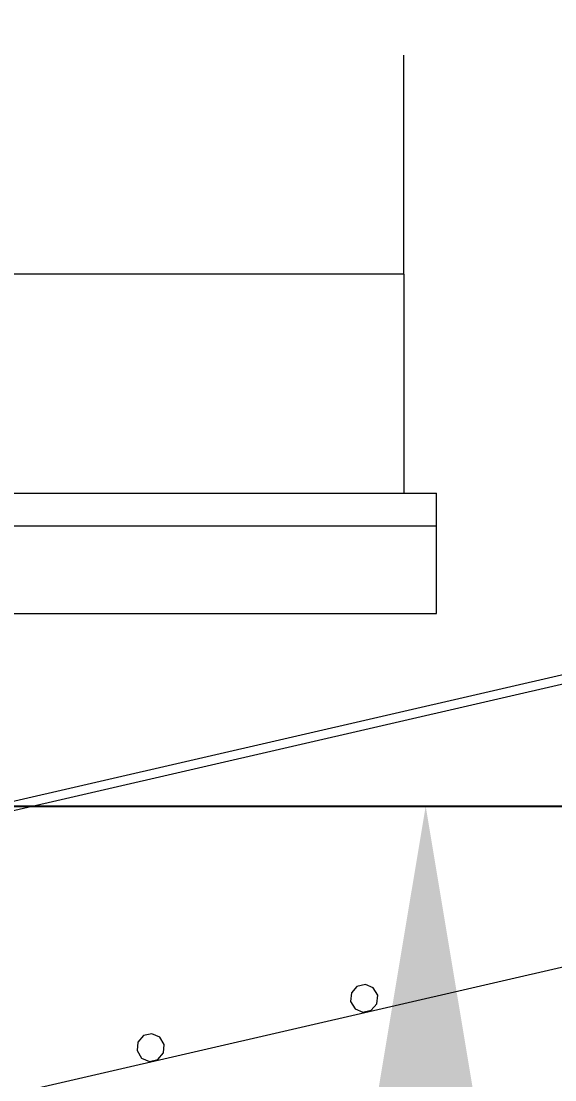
# Model space of a CAD drawing. Header units: millimetres. Extents: x -1970 to 59977, y -65068 to 6837.
# Drawn here: x 27843.6 to 28087.1, y 1057 to 1540.6 of the extents above; entities that cross this region are included whole.
import ezdxf

# ---------------------------------------------------------------- set-up
doc = ezdxf.new("R2010")
doc.units = ezdxf.units.MM
for name, color, linetype, lineweight in [('COTAS_P', 1, 'Continuous', 0), ('lateral_C03', 7, 'Continuous', 0), ('lateral_C05', 7, 'Continuous', 0)]:
    doc.layers.add(name, color=color, linetype=linetype, lineweight=lineweight)
doc.dimstyles.new('R19_100', dxfattribs={"dimtxt": 250, "dimasz": 150, "dimexe": 150, "dimexo": 80, "dimgap": 100, "dimtad": 1, "dimtih": 1, "dimtoh": 1, "dimdsep": 46, "dimcen": 0.09, "dimadec": 0, "dimazin": 0, "dimtfac": 1, "dimtdec": 4, "dimtofl": 0, "dimtmove": 0, "dimatfit": 3, "dimfxl": 1, "dimtolj": 1, "dimtzin": 0, "dimarcsym": 0})

# ---------------------------------------------------------------- blocks, each defined once
blk = doc.blocks.new('*D8')
at = {"layer": 'COTAS_P', "color": 0, "lineweight": -2, "transparency": 16777216}
for p, q in [((27708.19, 1182), (28178.19, 1182)), ((28028.19, 150), (28028.19, 1032)), ((27708.19, 0), (28178.19, 0))]:
    blk.add_line(p, q, dxfattribs=at)
at = {"layer": 'COTAS_P', "color": 0, "transparency": 16777216}
for points in [[(28003.19, 1032), (28053.19, 1032), (28028.19, 1182)], [(28003.19, 150), (28053.19, 150), (28028.19, 0)]]:
    blk.add_solid(points, dxfattribs=at)
at = {"layer": 'Defpoints', "color": 0, "transparency": 16777216}
for p in [(27628.19, 1182), (28028.19, 1182), (27628.19, 0)]:
    blk.add_point(p, dxfattribs=at)
blk = doc.blocks.new('*D9')
at = {"layer": 'COTAS_P', "color": 0, "lineweight": -2, "transparency": 16777216}
for p, q in [((38921.29, 3577.96), (38703.45, 4523.18)), ((27384.72, 1760.7), (38590.97, 4343.32)), ((27422.7, 927.96), (27204.86, 1873.18))]:
    blk.add_line(p, q, dxfattribs=at)
at = {"layer": 'COTAS_P', "color": 0, "transparency": 16777216}
for points in [[(38585.35, 4367.69), (38596.58, 4318.96), (38737.13, 4377.01)], [(27379.1, 1785.06), (27390.33, 1736.34), (27238.55, 1727.01)]]:
    blk.add_solid(points, dxfattribs=at)
at = {"layer": 'Defpoints', "color": 0, "transparency": 16777216}
for p in [(38737.13, 4377.01), (38939.25, 3500), (27440.67, 850)]:
    blk.add_point(p, dxfattribs=at)

msp = doc.modelspace()

# ---------------------------------------------------------------- linework, layer by layer
at = {"layer": 'lateral_C03'}
for p, q in [((38691.362, 3685.056), (27582.557, 1124.887)), ((27583.456, 1120.989), (38692.26, 3681.159)), ((27611.752, 998.208), (38720.557, 3558.377)), ((27996.84, 1099.67), (27994.265, 1096.709)), ((28000.665, 1100.552), (27996.84, 1099.67)), ((28004.277, 1099.017), (28000.665, 1100.552)), ((28006.297, 1095.652), (28004.277, 1099.017)), ((27994.265, 1096.709), (27993.921, 1092.8)), ((28005.953, 1091.743), (28006.297, 1095.652)), ((27993.921, 1092.8), (27995.941, 1089.435)), ((27995.941, 1089.435), (27999.553, 1087.9)), ((27999.553, 1087.9), (28003.377, 1088.782)), ((28003.377, 1088.782), (28005.953, 1091.743)), ((27896.819, 1074.252), (27896.475, 1070.342)), ((27899.395, 1077.213), (27896.819, 1074.252)), ((27903.219, 1078.094), (27899.395, 1077.213)), ((27906.831, 1076.559), (27903.219, 1078.094)), ((27908.851, 1073.194), (27906.831, 1076.559)), ((27896.475, 1070.342), (27898.495, 1066.978)), ((27905.932, 1066.324), (27908.507, 1069.285)), ((27908.507, 1069.285), (27908.851, 1073.194)), ((27898.495, 1066.978), (27902.107, 1065.443)), ((27902.107, 1065.443), (27905.932, 1066.324))]:
    msp.add_line(p, q, dxfattribs=at)
at = {"layer": 'lateral_C05'}
for p, q in [((28018.187, 1523.079), (28018.187, 1525)), ((28018.187, 1517.388), (28018.187, 1523.079)), ((28018.187, 1508.147), (28018.187, 1517.388)), ((28018.187, 1495.711), (28018.187, 1508.147)), ((28018.187, 1480.557), (28018.187, 1495.711)), ((28018.187, 1463.268), (28018.187, 1480.557)), ((28018.187, 1444.509), (28018.187, 1463.268)), ((28018.187, 1425), (28018.187, 1444.509)), ((28018.187, 1425), (27738.187, 1425)), ((28018.187, 1425), (28018.187, 1405.491)), ((28018.187, 1405.491), (28018.187, 1386.732)), ((28018.187, 1386.732), (28018.187, 1369.443)), ((28018.187, 1369.443), (28018.187, 1354.289)), ((28018.187, 1354.289), (28018.187, 1341.853)), ((28018.187, 1341.853), (28018.187, 1332.612)), ((28018.187, 1332.612), (28018.187, 1326.921)), ((28018.187, 1326.921), (28018.187, 1325)), ((27523.187, 1325), (28033.187, 1325)), ((28033.187, 1310), (28033.187, 1325)), ((27108.187, 1310), (28033.187, 1310)), ((27523.187, 1310), (28033.187, 1310)), ((28033.187, 1270), (28033.187, 1310)), ((27108.187, 1270), (28033.187, 1270))]:
    msp.add_line(p, q, dxfattribs=at)

# ---------------------------------------------------------------- dimensions: what is measured, and where the dimension line sits
at = {"layer": 'COTAS_P'}
for p1, p2, distance, picture, middle in [((27440.666, 850), (38939.253, 3500), 900, '*D9', (32987.841, 3052.011)), ((27628.187, 0), (27628.187, 1182), -400, '*D8', (28028.187, 591))]:
    dim = msp.add_aligned_dim(p1=p1, p2=p2, distance=distance, text='<> P', dimstyle='R19_100', dxfattribs=at)
    dim.commit()
    dim.dimension.update_dxf_attribs({"geometry": picture, "text_midpoint": middle})

doc.saveas('drawing.dxf')
